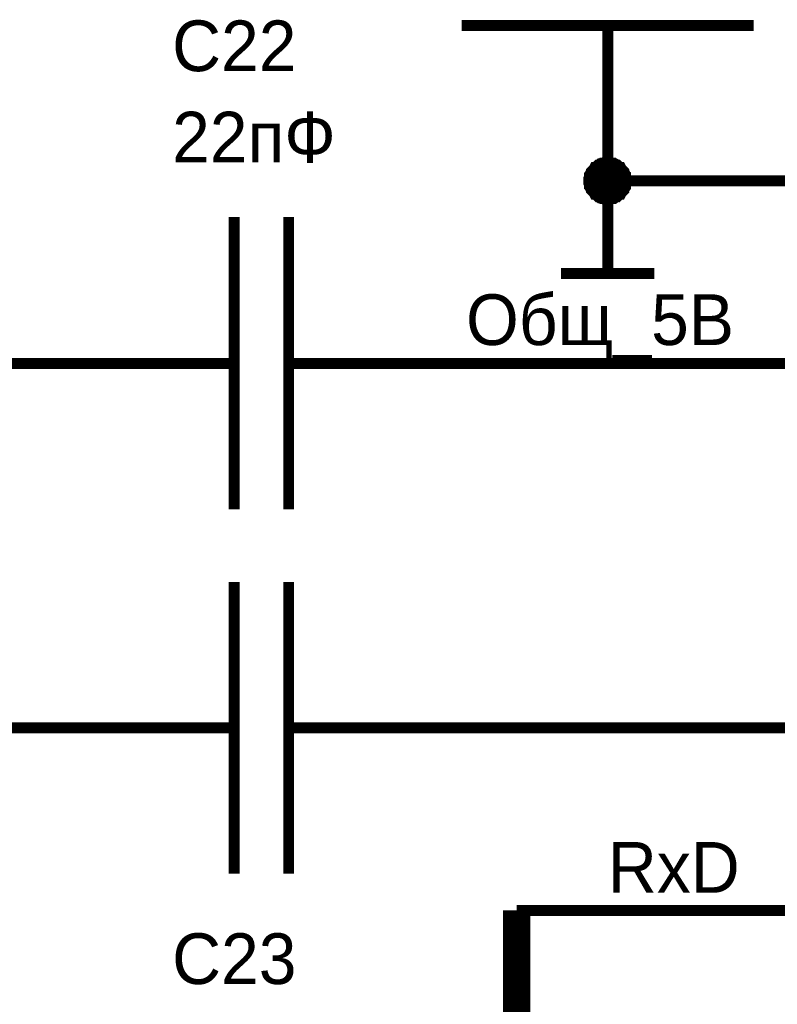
# Model space of a CAD drawing. Extents: x 0 to 594, y 0 to 420.
# Drawn here: x 221.42 to 242.19, y 299.92 to 326.9 of the extents above; entities that cross this region are included whole.
import ezdxf

# ---------------------------------------------------------------- set-up
doc = ezdxf.new("R2010")
doc.units = 0
doc.layers.add('SHEET', color=255, linetype='CONTINUOUS')

msp = doc.modelspace()

# ---------------------------------------------------------------- linework, layer by layer
at = {"layer": 'SHEET'}
for points, const_width in [([(233.533, 326.744), (241.538, 326.744)], 0.3), ([(237.544, 326.744), (237.544, 322.488)], 0.3), ([(237.024, 322.488), (237.024, 322.505), (237.024, 322.54), (237.024, 322.557), (237.041, 322.592), (237.041, 322.609), (237.041, 322.644), (237.058, 322.661), (237.058, 322.679), (237.076, 322.713), (237.093, 322.731), (237.093, 322.748), (237.11, 322.766), (237.128, 322.783), (237.145, 322.8), (237.162, 322.818), (237.18, 322.852), (237.197, 322.852), (237.215, 322.87), (237.232, 322.887), (237.249, 322.905), (237.267, 322.922), (237.301, 322.922), (237.319, 322.939), (237.336, 322.957), (237.371, 322.957), (237.388, 322.974), (237.406, 322.974), (237.44, 322.974), (237.458, 322.991), (237.492, 322.991), (237.51, 322.991), (237.544, 322.991)], 0.3), ([(237.024, 322.488), (237.024, 322.505), (237.024, 322.54), (237.024, 322.557), (237.041, 322.592), (237.041, 322.609), (237.041, 322.644), (237.058, 322.661), (237.058, 322.679), (237.076, 322.713), (237.093, 322.731), (237.093, 322.748), (237.11, 322.766), (237.128, 322.783), (237.145, 322.8), (237.162, 322.818), (237.18, 322.852), (237.197, 322.852), (237.215, 322.87), (237.232, 322.887), (237.249, 322.905), (237.267, 322.922), (237.301, 322.922), (237.319, 322.939), (237.336, 322.957), (237.371, 322.957), (237.388, 322.974), (237.406, 322.974), (237.44, 322.974), (237.458, 322.991), (237.492, 322.991), (237.51, 322.991), (237.544, 322.991)], 0.3), ([(237.024, 322.488), (237.024, 322.505), (237.024, 322.54), (237.024, 322.557), (237.041, 322.592), (237.041, 322.609), (237.041, 322.644), (237.058, 322.661), (237.058, 322.679), (237.076, 322.713), (237.093, 322.731), (237.093, 322.748), (237.11, 322.766), (237.128, 322.783), (237.145, 322.8), (237.162, 322.818), (237.18, 322.852), (237.197, 322.852), (237.215, 322.87), (237.232, 322.887), (237.249, 322.905), (237.267, 322.922), (237.301, 322.922), (237.319, 322.939), (237.336, 322.957), (237.371, 322.957), (237.388, 322.974), (237.406, 322.974), (237.44, 322.974), (237.458, 322.991), (237.492, 322.991), (237.51, 322.991), (237.544, 322.991)], 0.3), ([(237.024, 322.488), (237.024, 322.505), (237.024, 322.54), (237.024, 322.557), (237.041, 322.592), (237.041, 322.609), (237.041, 322.644), (237.058, 322.661), (237.058, 322.679), (237.076, 322.713), (237.093, 322.731), (237.093, 322.748), (237.11, 322.766), (237.128, 322.783), (237.145, 322.8), (237.162, 322.818), (237.18, 322.852), (237.197, 322.852), (237.215, 322.87), (237.232, 322.887), (237.249, 322.905), (237.267, 322.922), (237.301, 322.922), (237.319, 322.939), (237.336, 322.957), (237.371, 322.957), (237.388, 322.974), (237.406, 322.974), (237.44, 322.974), (237.458, 322.991), (237.492, 322.991), (237.51, 322.991), (237.544, 322.991)], 0.3), ([(237.024, 322.488), (237.024, 322.505), (237.024, 322.54), (237.024, 322.557), (237.041, 322.592), (237.041, 322.609), (237.041, 322.644), (237.058, 322.661), (237.058, 322.679), (237.076, 322.713), (237.093, 322.731), (237.093, 322.748), (237.11, 322.766), (237.128, 322.783), (237.145, 322.8), (237.162, 322.818), (237.18, 322.852), (237.197, 322.852), (237.215, 322.87), (237.232, 322.887), (237.249, 322.905), (237.267, 322.922), (237.301, 322.922), (237.319, 322.939), (237.336, 322.957), (237.371, 322.957), (237.388, 322.974), (237.406, 322.974), (237.44, 322.974), (237.458, 322.991), (237.492, 322.991), (237.51, 322.991), (237.544, 322.991)], 0.3), ([(237.024, 322.488), (237.024, 322.505), (237.024, 322.54), (237.024, 322.557), (237.041, 322.592), (237.041, 322.609), (237.041, 322.644), (237.058, 322.661), (237.058, 322.679), (237.076, 322.713), (237.093, 322.731), (237.093, 322.748), (237.11, 322.766), (237.128, 322.783), (237.145, 322.8), (237.162, 322.818), (237.18, 322.852), (237.197, 322.852), (237.215, 322.87), (237.232, 322.887), (237.249, 322.905), (237.267, 322.922), (237.301, 322.922), (237.319, 322.939), (237.336, 322.957), (237.371, 322.957), (237.388, 322.974), (237.406, 322.974), (237.44, 322.974), (237.458, 322.991), (237.492, 322.991), (237.51, 322.991), (237.544, 322.991)], 0.3), ([(237.024, 322.488), (237.024, 322.505), (237.024, 322.54), (237.024, 322.557), (237.041, 322.592), (237.041, 322.609), (237.041, 322.644), (237.058, 322.661), (237.058, 322.679), (237.076, 322.713), (237.093, 322.731), (237.093, 322.748), (237.11, 322.766), (237.128, 322.783), (237.145, 322.8), (237.162, 322.818), (237.18, 322.852), (237.197, 322.852), (237.215, 322.87), (237.232, 322.887), (237.249, 322.905), (237.267, 322.922), (237.301, 322.922), (237.319, 322.939), (237.336, 322.957), (237.371, 322.957), (237.388, 322.974), (237.406, 322.974), (237.44, 322.974), (237.458, 322.991), (237.492, 322.991), (237.51, 322.991), (237.544, 322.991)], 0.3), ([(237.024, 322.488), (237.024, 322.505), (237.024, 322.54), (237.024, 322.557), (237.041, 322.592), (237.041, 322.609), (237.041, 322.644), (237.058, 322.661), (237.058, 322.679), (237.076, 322.713), (237.093, 322.731), (237.093, 322.748), (237.11, 322.766), (237.128, 322.783), (237.145, 322.8), (237.162, 322.818), (237.18, 322.852), (237.197, 322.852), (237.215, 322.87), (237.232, 322.887), (237.249, 322.905), (237.267, 322.922), (237.301, 322.922), (237.319, 322.939), (237.336, 322.957), (237.371, 322.957), (237.388, 322.974), (237.406, 322.974), (237.44, 322.974), (237.458, 322.991), (237.492, 322.991), (237.51, 322.991), (237.544, 322.991)], 0.0991), ([(237.024, 322.488), (237.024, 322.505), (237.024, 322.54), (237.024, 322.557), (237.041, 322.592), (237.041, 322.609), (237.041, 322.644), (237.058, 322.661), (237.058, 322.679), (237.076, 322.713), (237.093, 322.731), (237.093, 322.748), (237.11, 322.766), (237.128, 322.783), (237.145, 322.8), (237.162, 322.818), (237.18, 322.852), (237.197, 322.852), (237.215, 322.87), (237.232, 322.887), (237.249, 322.905), (237.267, 322.922), (237.301, 322.922), (237.319, 322.939), (237.336, 322.957), (237.371, 322.957), (237.388, 322.974), (237.406, 322.974), (237.44, 322.974), (237.458, 322.991), (237.492, 322.991), (237.51, 322.991), (237.544, 322.991)], 0.0991), ([(237.024, 322.488), (237.024, 322.505), (237.024, 322.54), (237.024, 322.557), (237.041, 322.592), (237.041, 322.609), (237.041, 322.644), (237.058, 322.661), (237.058, 322.679), (237.076, 322.713), (237.093, 322.731), (237.093, 322.748), (237.11, 322.766), (237.128, 322.783), (237.145, 322.8), (237.162, 322.818), (237.18, 322.852), (237.197, 322.852), (237.215, 322.87), (237.232, 322.887), (237.249, 322.905), (237.267, 322.922), (237.301, 322.922), (237.319, 322.939), (237.336, 322.957), (237.371, 322.957), (237.388, 322.974), (237.406, 322.974), (237.44, 322.974), (237.458, 322.991), (237.492, 322.991), (237.51, 322.991), (237.544, 322.991)], 0.0991), ([(237.024, 322.488), (237.024, 322.505), (237.024, 322.54), (237.024, 322.557), (237.041, 322.592), (237.041, 322.609), (237.041, 322.644), (237.058, 322.661), (237.058, 322.679), (237.076, 322.713), (237.093, 322.731), (237.093, 322.748), (237.11, 322.766), (237.128, 322.783), (237.145, 322.8), (237.162, 322.818), (237.18, 322.852), (237.197, 322.852), (237.215, 322.87), (237.232, 322.887), (237.249, 322.905), (237.267, 322.922), (237.301, 322.922), (237.319, 322.939), (237.336, 322.957), (237.371, 322.957), (237.388, 322.974), (237.406, 322.974), (237.44, 322.974), (237.458, 322.991), (237.492, 322.991), (237.51, 322.991), (237.544, 322.991)], 0.0991), ([(237.024, 322.488), (237.024, 322.505), (237.024, 322.54), (237.024, 322.557), (237.041, 322.592), (237.041, 322.609), (237.041, 322.644), (237.058, 322.661), (237.058, 322.679), (237.076, 322.713), (237.093, 322.731), (237.093, 322.748), (237.11, 322.766), (237.128, 322.783), (237.145, 322.8), (237.162, 322.818), (237.18, 322.852), (237.197, 322.852), (237.215, 322.87), (237.232, 322.887), (237.249, 322.905), (237.267, 322.922), (237.301, 322.922), (237.319, 322.939), (237.336, 322.957), (237.371, 322.957), (237.388, 322.974), (237.406, 322.974), (237.44, 322.974), (237.458, 322.991), (237.492, 322.991), (237.51, 322.991), (237.544, 322.991)], 0.0991), ([(237.024, 322.488), (237.024, 322.505), (237.024, 322.54), (237.024, 322.557), (237.041, 322.592), (237.041, 322.609), (237.041, 322.644), (237.058, 322.661), (237.058, 322.679), (237.076, 322.713), (237.093, 322.731), (237.093, 322.748), (237.11, 322.766), (237.128, 322.783), (237.145, 322.8), (237.162, 322.818), (237.18, 322.852), (237.197, 322.852), (237.215, 322.87), (237.232, 322.887), (237.249, 322.905), (237.267, 322.922), (237.301, 322.922), (237.319, 322.939), (237.336, 322.957), (237.371, 322.957), (237.388, 322.974), (237.406, 322.974), (237.44, 322.974), (237.458, 322.991), (237.492, 322.991), (237.51, 322.991), (237.544, 322.991)], 0.0991), ([(237.024, 322.488), (237.024, 322.505), (237.024, 322.54), (237.024, 322.557), (237.041, 322.592), (237.041, 322.609), (237.041, 322.644), (237.058, 322.661), (237.058, 322.679), (237.076, 322.713), (237.093, 322.731), (237.093, 322.748), (237.11, 322.766), (237.128, 322.783), (237.145, 322.8), (237.162, 322.818), (237.18, 322.852), (237.197, 322.852), (237.215, 322.87), (237.232, 322.887), (237.249, 322.905), (237.267, 322.922), (237.301, 322.922), (237.319, 322.939), (237.336, 322.957), (237.371, 322.957), (237.388, 322.974), (237.406, 322.974), (237.44, 322.974), (237.458, 322.991), (237.492, 322.991), (237.51, 322.991), (237.544, 322.991)], 0.0991), ([(237.544, 322.991), (237.544, 322.991)], 0.3), ([(237.544, 322.991), (237.562, 322.991), (237.597, 322.991), (237.614, 322.991), (237.649, 322.974), (237.666, 322.974), (237.701, 322.974), (237.718, 322.957), (237.735, 322.957), (237.77, 322.939), (237.788, 322.922), (237.805, 322.922), (237.822, 322.905), (237.84, 322.887), (237.857, 322.87), (237.874, 322.852), (237.892, 322.852), (237.909, 322.818), (237.926, 322.8), (237.944, 322.783), (237.961, 322.766), (237.979, 322.748), (237.979, 322.731), (237.996, 322.713), (238.013, 322.679), (238.013, 322.661), (238.031, 322.644), (238.031, 322.609), (238.031, 322.592), (238.048, 322.557), (238.048, 322.54), (238.048, 322.505), (238.048, 322.488)], 0.3), ([(237.544, 322.991), (237.544, 322.991)], 0.3), ([(237.544, 322.991), (237.562, 322.991), (237.597, 322.991), (237.614, 322.991), (237.649, 322.974), (237.666, 322.974), (237.701, 322.974), (237.718, 322.957), (237.735, 322.957), (237.77, 322.939), (237.788, 322.922), (237.805, 322.922), (237.822, 322.905), (237.84, 322.887), (237.857, 322.87), (237.874, 322.852), (237.892, 322.852), (237.909, 322.818), (237.926, 322.8), (237.944, 322.783), (237.961, 322.766), (237.979, 322.748), (237.979, 322.731), (237.996, 322.713), (238.013, 322.679), (238.013, 322.661), (238.031, 322.644), (238.031, 322.609), (238.031, 322.592), (238.048, 322.557), (238.048, 322.54), (238.048, 322.505), (238.048, 322.488)], 0.3), ([(237.544, 322.991), (237.544, 322.991)], 0.3), ([(237.544, 322.991), (237.562, 322.991), (237.597, 322.991), (237.614, 322.991), (237.649, 322.974), (237.666, 322.974), (237.701, 322.974), (237.718, 322.957), (237.735, 322.957), (237.77, 322.939), (237.788, 322.922), (237.805, 322.922), (237.822, 322.905), (237.84, 322.887), (237.857, 322.87), (237.874, 322.852), (237.892, 322.852), (237.909, 322.818), (237.926, 322.8), (237.944, 322.783), (237.961, 322.766), (237.979, 322.748), (237.979, 322.731), (237.996, 322.713), (238.013, 322.679), (238.013, 322.661), (238.031, 322.644), (238.031, 322.609), (238.031, 322.592), (238.048, 322.557), (238.048, 322.54), (238.048, 322.505), (238.048, 322.488)], 0.3), ([(237.544, 322.991), (237.544, 322.991)], 0.3), ([(237.544, 322.991), (237.562, 322.991), (237.597, 322.991), (237.614, 322.991), (237.649, 322.974), (237.666, 322.974), (237.701, 322.974), (237.718, 322.957), (237.735, 322.957), (237.77, 322.939), (237.788, 322.922), (237.805, 322.922), (237.822, 322.905), (237.84, 322.887), (237.857, 322.87), (237.874, 322.852), (237.892, 322.852), (237.909, 322.818), (237.926, 322.8), (237.944, 322.783), (237.961, 322.766), (237.979, 322.748), (237.979, 322.731), (237.996, 322.713), (238.013, 322.679), (238.013, 322.661), (238.031, 322.644), (238.031, 322.609), (238.031, 322.592), (238.048, 322.557), (238.048, 322.54), (238.048, 322.505), (238.048, 322.488)], 0.3), ([(237.544, 322.991), (237.544, 322.991)], 0.3), ([(237.544, 322.991), (237.562, 322.991), (237.597, 322.991), (237.614, 322.991), (237.649, 322.974), (237.666, 322.974), (237.701, 322.974), (237.718, 322.957), (237.735, 322.957), (237.77, 322.939), (237.788, 322.922), (237.805, 322.922), (237.822, 322.905), (237.84, 322.887), (237.857, 322.87), (237.874, 322.852), (237.892, 322.852), (237.909, 322.818), (237.926, 322.8), (237.944, 322.783), (237.961, 322.766), (237.979, 322.748), (237.979, 322.731), (237.996, 322.713), (238.013, 322.679), (238.013, 322.661), (238.031, 322.644), (238.031, 322.609), (238.031, 322.592), (238.048, 322.557), (238.048, 322.54), (238.048, 322.505), (238.048, 322.488)], 0.3), ([(237.544, 322.991), (237.544, 322.991)], 0.3), ([(237.544, 322.991), (237.562, 322.991), (237.597, 322.991), (237.614, 322.991), (237.649, 322.974), (237.666, 322.974), (237.701, 322.974), (237.718, 322.957), (237.735, 322.957), (237.77, 322.939), (237.788, 322.922), (237.805, 322.922), (237.822, 322.905), (237.84, 322.887), (237.857, 322.87), (237.874, 322.852), (237.892, 322.852), (237.909, 322.818), (237.926, 322.8), (237.944, 322.783), (237.961, 322.766), (237.979, 322.748), (237.979, 322.731), (237.996, 322.713), (238.013, 322.679), (238.013, 322.661), (238.031, 322.644), (238.031, 322.609), (238.031, 322.592), (238.048, 322.557), (238.048, 322.54), (238.048, 322.505), (238.048, 322.488)], 0.3), ([(237.544, 322.991), (237.544, 322.991)], 0.3), ([(237.544, 322.991), (237.562, 322.991), (237.597, 322.991), (237.614, 322.991), (237.649, 322.974), (237.666, 322.974), (237.701, 322.974), (237.718, 322.957), (237.735, 322.957), (237.77, 322.939), (237.788, 322.922), (237.805, 322.922), (237.822, 322.905), (237.84, 322.887), (237.857, 322.87), (237.874, 322.852), (237.892, 322.852), (237.909, 322.818), (237.926, 322.8), (237.944, 322.783), (237.961, 322.766), (237.979, 322.748), (237.979, 322.731), (237.996, 322.713), (238.013, 322.679), (238.013, 322.661), (238.031, 322.644), (238.031, 322.609), (238.031, 322.592), (238.048, 322.557), (238.048, 322.54), (238.048, 322.505), (238.048, 322.488)], 0.3), ([(237.544, 322.991), (237.544, 322.991)], 0.0991), ([(237.544, 322.991), (237.562, 322.991), (237.597, 322.991), (237.614, 322.991), (237.649, 322.974), (237.666, 322.974), (237.701, 322.974), (237.718, 322.957), (237.735, 322.957), (237.77, 322.939), (237.788, 322.922), (237.805, 322.922), (237.822, 322.905), (237.84, 322.887), (237.857, 322.87), (237.874, 322.852), (237.892, 322.852), (237.909, 322.818), (237.926, 322.8), (237.944, 322.783), (237.961, 322.766), (237.979, 322.748), (237.979, 322.731), (237.996, 322.713), (238.013, 322.679), (238.013, 322.661), (238.031, 322.644), (238.031, 322.609), (238.031, 322.592), (238.048, 322.557), (238.048, 322.54), (238.048, 322.505), (238.048, 322.488)], 0.0991), ([(237.544, 322.991), (237.544, 322.991)], 0.0991), ([(237.544, 322.991), (237.562, 322.991), (237.597, 322.991), (237.614, 322.991), (237.649, 322.974), (237.666, 322.974), (237.701, 322.974), (237.718, 322.957), (237.735, 322.957), (237.77, 322.939), (237.788, 322.922), (237.805, 322.922), (237.822, 322.905), (237.84, 322.887), (237.857, 322.87), (237.874, 322.852), (237.892, 322.852), (237.909, 322.818), (237.926, 322.8), (237.944, 322.783), (237.961, 322.766), (237.979, 322.748), (237.979, 322.731), (237.996, 322.713), (238.013, 322.679), (238.013, 322.661), (238.031, 322.644), (238.031, 322.609), (238.031, 322.592), (238.048, 322.557), (238.048, 322.54), (238.048, 322.505), (238.048, 322.488)], 0.0991), ([(237.544, 322.991), (237.544, 322.991)], 0.0991), ([(237.544, 322.991), (237.562, 322.991), (237.597, 322.991), (237.614, 322.991), (237.649, 322.974), (237.666, 322.974), (237.701, 322.974), (237.718, 322.957), (237.735, 322.957), (237.77, 322.939), (237.788, 322.922), (237.805, 322.922), (237.822, 322.905), (237.84, 322.887), (237.857, 322.87), (237.874, 322.852), (237.892, 322.852), (237.909, 322.818), (237.926, 322.8), (237.944, 322.783), (237.961, 322.766), (237.979, 322.748), (237.979, 322.731), (237.996, 322.713), (238.013, 322.679), (238.013, 322.661), (238.031, 322.644), (238.031, 322.609), (238.031, 322.592), (238.048, 322.557), (238.048, 322.54), (238.048, 322.505), (238.048, 322.488)], 0.0991), ([(237.544, 322.991), (237.544, 322.991)], 0.0991), ([(237.544, 322.991), (237.562, 322.991), (237.597, 322.991), (237.614, 322.991), (237.649, 322.974), (237.666, 322.974), (237.701, 322.974), (237.718, 322.957), (237.735, 322.957), (237.77, 322.939), (237.788, 322.922), (237.805, 322.922), (237.822, 322.905), (237.84, 322.887), (237.857, 322.87), (237.874, 322.852), (237.892, 322.852), (237.909, 322.818), (237.926, 322.8), (237.944, 322.783), (237.961, 322.766), (237.979, 322.748), (237.979, 322.731), (237.996, 322.713), (238.013, 322.679), (238.013, 322.661), (238.031, 322.644), (238.031, 322.609), (238.031, 322.592), (238.048, 322.557), (238.048, 322.54), (238.048, 322.505), (238.048, 322.488)], 0.0991), ([(237.544, 322.991), (237.544, 322.991)], 0.0991), ([(237.544, 322.991), (237.562, 322.991), (237.597, 322.991), (237.614, 322.991), (237.649, 322.974), (237.666, 322.974), (237.701, 322.974), (237.718, 322.957), (237.735, 322.957), (237.77, 322.939), (237.788, 322.922), (237.805, 322.922), (237.822, 322.905), (237.84, 322.887), (237.857, 322.87), (237.874, 322.852), (237.892, 322.852), (237.909, 322.818), (237.926, 322.8), (237.944, 322.783), (237.961, 322.766), (237.979, 322.748), (237.979, 322.731), (237.996, 322.713), (238.013, 322.679), (238.013, 322.661), (238.031, 322.644), (238.031, 322.609), (238.031, 322.592), (238.048, 322.557), (238.048, 322.54), (238.048, 322.505), (238.048, 322.488)], 0.0991), ([(237.544, 322.991), (237.544, 322.991)], 0.0991), ([(237.544, 322.991), (237.562, 322.991), (237.597, 322.991), (237.614, 322.991), (237.649, 322.974), (237.666, 322.974), (237.701, 322.974), (237.718, 322.957), (237.735, 322.957), (237.77, 322.939), (237.788, 322.922), (237.805, 322.922), (237.822, 322.905), (237.84, 322.887), (237.857, 322.87), (237.874, 322.852), (237.892, 322.852), (237.909, 322.818), (237.926, 322.8), (237.944, 322.783), (237.961, 322.766), (237.979, 322.748), (237.979, 322.731), (237.996, 322.713), (238.013, 322.679), (238.013, 322.661), (238.031, 322.644), (238.031, 322.609), (238.031, 322.592), (238.048, 322.557), (238.048, 322.54), (238.048, 322.505), (238.048, 322.488)], 0.0991), ([(237.544, 322.991), (237.544, 322.991)], 0.0991), ([(237.544, 322.991), (237.562, 322.991), (237.597, 322.991), (237.614, 322.991), (237.649, 322.974), (237.666, 322.974), (237.701, 322.974), (237.718, 322.957), (237.735, 322.957), (237.77, 322.939), (237.788, 322.922), (237.805, 322.922), (237.822, 322.905), (237.84, 322.887), (237.857, 322.87), (237.874, 322.852), (237.892, 322.852), (237.909, 322.818), (237.926, 322.8), (237.944, 322.783), (237.961, 322.766), (237.979, 322.748), (237.979, 322.731), (237.996, 322.713), (238.013, 322.679), (238.013, 322.661), (238.031, 322.644), (238.031, 322.609), (238.031, 322.592), (238.048, 322.557), (238.048, 322.54), (238.048, 322.505), (238.048, 322.488)], 0.0991), ([(237.544, 321.984), (237.51, 321.984), (237.492, 321.984), (237.458, 321.984), (237.44, 322.001), (237.406, 322.001), (237.388, 322.001), (237.371, 322.019), (237.336, 322.019), (237.319, 322.036), (237.301, 322.053), (237.267, 322.053), (237.249, 322.071), (237.232, 322.088), (237.215, 322.105), (237.197, 322.123), (237.18, 322.123), (237.162, 322.158), (237.145, 322.175), (237.128, 322.192), (237.11, 322.21), (237.093, 322.227), (237.093, 322.244), (237.076, 322.262), (237.058, 322.296), (237.058, 322.314), (237.041, 322.331), (237.041, 322.366), (237.041, 322.383), (237.024, 322.418), (237.024, 322.435), (237.024, 322.47), (237.024, 322.488)], 0.3), ([(237.024, 322.488), (237.024, 322.488)], 0.3), ([(237.544, 321.984), (237.51, 321.984), (237.492, 321.984), (237.458, 321.984), (237.44, 322.001), (237.406, 322.001), (237.388, 322.001), (237.371, 322.019), (237.336, 322.019), (237.319, 322.036), (237.301, 322.053), (237.267, 322.053), (237.249, 322.071), (237.232, 322.088), (237.215, 322.105), (237.197, 322.123), (237.18, 322.123), (237.162, 322.158), (237.145, 322.175), (237.128, 322.192), (237.11, 322.21), (237.093, 322.227), (237.093, 322.244), (237.076, 322.262), (237.058, 322.296), (237.058, 322.314), (237.041, 322.331), (237.041, 322.366), (237.041, 322.383), (237.024, 322.418), (237.024, 322.435), (237.024, 322.47), (237.024, 322.488)], 0.3), ([(237.024, 322.488), (237.024, 322.488)], 0.3), ([(237.544, 321.984), (237.51, 321.984), (237.492, 321.984), (237.458, 321.984), (237.44, 322.001), (237.406, 322.001), (237.388, 322.001), (237.371, 322.019), (237.336, 322.019), (237.319, 322.036), (237.301, 322.053), (237.267, 322.053), (237.249, 322.071), (237.232, 322.088), (237.215, 322.105), (237.197, 322.123), (237.18, 322.123), (237.162, 322.158), (237.145, 322.175), (237.128, 322.192), (237.11, 322.21), (237.093, 322.227), (237.093, 322.244), (237.076, 322.262), (237.058, 322.296), (237.058, 322.314), (237.041, 322.331), (237.041, 322.366), (237.041, 322.383), (237.024, 322.418), (237.024, 322.435), (237.024, 322.47), (237.024, 322.488)], 0.3), ([(237.024, 322.488), (237.024, 322.488)], 0.3), ([(237.544, 321.984), (237.51, 321.984), (237.492, 321.984), (237.458, 321.984), (237.44, 322.001), (237.406, 322.001), (237.388, 322.001), (237.371, 322.019), (237.336, 322.019), (237.319, 322.036), (237.301, 322.053), (237.267, 322.053), (237.249, 322.071), (237.232, 322.088), (237.215, 322.105), (237.197, 322.123), (237.18, 322.123), (237.162, 322.158), (237.145, 322.175), (237.128, 322.192), (237.11, 322.21), (237.093, 322.227), (237.093, 322.244), (237.076, 322.262), (237.058, 322.296), (237.058, 322.314), (237.041, 322.331), (237.041, 322.366), (237.041, 322.383), (237.024, 322.418), (237.024, 322.435), (237.024, 322.47), (237.024, 322.488)], 0.3), ([(237.024, 322.488), (237.024, 322.488)], 0.3), ([(237.544, 321.984), (237.51, 321.984), (237.492, 321.984), (237.458, 321.984), (237.44, 322.001), (237.406, 322.001), (237.388, 322.001), (237.371, 322.019), (237.336, 322.019), (237.319, 322.036), (237.301, 322.053), (237.267, 322.053), (237.249, 322.071), (237.232, 322.088), (237.215, 322.105), (237.197, 322.123), (237.18, 322.123), (237.162, 322.158), (237.145, 322.175), (237.128, 322.192), (237.11, 322.21), (237.093, 322.227), (237.093, 322.244), (237.076, 322.262), (237.058, 322.296), (237.058, 322.314), (237.041, 322.331), (237.041, 322.366), (237.041, 322.383), (237.024, 322.418), (237.024, 322.435), (237.024, 322.47), (237.024, 322.488)], 0.3), ([(237.024, 322.488), (237.024, 322.488)], 0.3), ([(237.544, 321.984), (237.51, 321.984), (237.492, 321.984), (237.458, 321.984), (237.44, 322.001), (237.406, 322.001), (237.388, 322.001), (237.371, 322.019), (237.336, 322.019), (237.319, 322.036), (237.301, 322.053), (237.267, 322.053), (237.249, 322.071), (237.232, 322.088), (237.215, 322.105), (237.197, 322.123), (237.18, 322.123), (237.162, 322.158), (237.145, 322.175), (237.128, 322.192), (237.11, 322.21), (237.093, 322.227), (237.093, 322.244), (237.076, 322.262), (237.058, 322.296), (237.058, 322.314), (237.041, 322.331), (237.041, 322.366), (237.041, 322.383), (237.024, 322.418), (237.024, 322.435), (237.024, 322.47), (237.024, 322.488)], 0.3), ([(237.024, 322.488), (237.024, 322.488)], 0.3), ([(237.544, 321.984), (237.51, 321.984), (237.492, 321.984), (237.458, 321.984), (237.44, 322.001), (237.406, 322.001), (237.388, 322.001), (237.371, 322.019), (237.336, 322.019), (237.319, 322.036), (237.301, 322.053), (237.267, 322.053), (237.249, 322.071), (237.232, 322.088), (237.215, 322.105), (237.197, 322.123), (237.18, 322.123), (237.162, 322.158), (237.145, 322.175), (237.128, 322.192), (237.11, 322.21), (237.093, 322.227), (237.093, 322.244), (237.076, 322.262), (237.058, 322.296), (237.058, 322.314), (237.041, 322.331), (237.041, 322.366), (237.041, 322.383), (237.024, 322.418), (237.024, 322.435), (237.024, 322.47), (237.024, 322.488)], 0.3), ([(237.024, 322.488), (237.024, 322.488)], 0.3), ([(237.544, 321.984), (237.51, 321.984), (237.492, 321.984), (237.458, 321.984), (237.44, 322.001), (237.406, 322.001), (237.388, 322.001), (237.371, 322.019), (237.336, 322.019), (237.319, 322.036), (237.301, 322.053), (237.267, 322.053), (237.249, 322.071), (237.232, 322.088), (237.215, 322.105), (237.197, 322.123), (237.18, 322.123), (237.162, 322.158), (237.145, 322.175), (237.128, 322.192), (237.11, 322.21), (237.093, 322.227), (237.093, 322.244), (237.076, 322.262), (237.058, 322.296), (237.058, 322.314), (237.041, 322.331), (237.041, 322.366), (237.041, 322.383), (237.024, 322.418), (237.024, 322.435), (237.024, 322.47), (237.024, 322.488)], 0.0991), ([(237.024, 322.488), (237.024, 322.488)], 0.0991), ([(237.544, 321.984), (237.51, 321.984), (237.492, 321.984), (237.458, 321.984), (237.44, 322.001), (237.406, 322.001), (237.388, 322.001), (237.371, 322.019), (237.336, 322.019), (237.319, 322.036), (237.301, 322.053), (237.267, 322.053), (237.249, 322.071), (237.232, 322.088), (237.215, 322.105), (237.197, 322.123), (237.18, 322.123), (237.162, 322.158), (237.145, 322.175), (237.128, 322.192), (237.11, 322.21), (237.093, 322.227), (237.093, 322.244), (237.076, 322.262), (237.058, 322.296), (237.058, 322.314), (237.041, 322.331), (237.041, 322.366), (237.041, 322.383), (237.024, 322.418), (237.024, 322.435), (237.024, 322.47), (237.024, 322.488)], 0.0991), ([(237.024, 322.488), (237.024, 322.488)], 0.0991), ([(237.544, 321.984), (237.51, 321.984), (237.492, 321.984), (237.458, 321.984), (237.44, 322.001), (237.406, 322.001), (237.388, 322.001), (237.371, 322.019), (237.336, 322.019), (237.319, 322.036), (237.301, 322.053), (237.267, 322.053), (237.249, 322.071), (237.232, 322.088), (237.215, 322.105), (237.197, 322.123), (237.18, 322.123), (237.162, 322.158), (237.145, 322.175), (237.128, 322.192), (237.11, 322.21), (237.093, 322.227), (237.093, 322.244), (237.076, 322.262), (237.058, 322.296), (237.058, 322.314), (237.041, 322.331), (237.041, 322.366), (237.041, 322.383), (237.024, 322.418), (237.024, 322.435), (237.024, 322.47), (237.024, 322.488)], 0.0991), ([(237.024, 322.488), (237.024, 322.488)], 0.0991), ([(237.544, 321.984), (237.51, 321.984), (237.492, 321.984), (237.458, 321.984), (237.44, 322.001), (237.406, 322.001), (237.388, 322.001), (237.371, 322.019), (237.336, 322.019), (237.319, 322.036), (237.301, 322.053), (237.267, 322.053), (237.249, 322.071), (237.232, 322.088), (237.215, 322.105), (237.197, 322.123), (237.18, 322.123), (237.162, 322.158), (237.145, 322.175), (237.128, 322.192), (237.11, 322.21), (237.093, 322.227), (237.093, 322.244), (237.076, 322.262), (237.058, 322.296), (237.058, 322.314), (237.041, 322.331), (237.041, 322.366), (237.041, 322.383), (237.024, 322.418), (237.024, 322.435), (237.024, 322.47), (237.024, 322.488)], 0.0991), ([(237.024, 322.488), (237.024, 322.488)], 0.0991), ([(237.544, 321.984), (237.51, 321.984), (237.492, 321.984), (237.458, 321.984), (237.44, 322.001), (237.406, 322.001), (237.388, 322.001), (237.371, 322.019), (237.336, 322.019), (237.319, 322.036), (237.301, 322.053), (237.267, 322.053), (237.249, 322.071), (237.232, 322.088), (237.215, 322.105), (237.197, 322.123), (237.18, 322.123), (237.162, 322.158), (237.145, 322.175), (237.128, 322.192), (237.11, 322.21), (237.093, 322.227), (237.093, 322.244), (237.076, 322.262), (237.058, 322.296), (237.058, 322.314), (237.041, 322.331), (237.041, 322.366), (237.041, 322.383), (237.024, 322.418), (237.024, 322.435), (237.024, 322.47), (237.024, 322.488)], 0.0991), ([(237.024, 322.488), (237.024, 322.488)], 0.0991), ([(237.544, 321.984), (237.51, 321.984), (237.492, 321.984), (237.458, 321.984), (237.44, 322.001), (237.406, 322.001), (237.388, 322.001), (237.371, 322.019), (237.336, 322.019), (237.319, 322.036), (237.301, 322.053), (237.267, 322.053), (237.249, 322.071), (237.232, 322.088), (237.215, 322.105), (237.197, 322.123), (237.18, 322.123), (237.162, 322.158), (237.145, 322.175), (237.128, 322.192), (237.11, 322.21), (237.093, 322.227), (237.093, 322.244), (237.076, 322.262), (237.058, 322.296), (237.058, 322.314), (237.041, 322.331), (237.041, 322.366), (237.041, 322.383), (237.024, 322.418), (237.024, 322.435), (237.024, 322.47), (237.024, 322.488)], 0.0991), ([(237.024, 322.488), (237.024, 322.488)], 0.0991), ([(237.544, 321.984), (237.51, 321.984), (237.492, 321.984), (237.458, 321.984), (237.44, 322.001), (237.406, 322.001), (237.388, 322.001), (237.371, 322.019), (237.336, 322.019), (237.319, 322.036), (237.301, 322.053), (237.267, 322.053), (237.249, 322.071), (237.232, 322.088), (237.215, 322.105), (237.197, 322.123), (237.18, 322.123), (237.162, 322.158), (237.145, 322.175), (237.128, 322.192), (237.11, 322.21), (237.093, 322.227), (237.093, 322.244), (237.076, 322.262), (237.058, 322.296), (237.058, 322.314), (237.041, 322.331), (237.041, 322.366), (237.041, 322.383), (237.024, 322.418), (237.024, 322.435), (237.024, 322.47), (237.024, 322.488)], 0.0991), ([(237.024, 322.488), (237.024, 322.488)], 0.0991), ([(237.544, 322.488), (237.544, 319.951)], 0.3), ([(238.048, 322.488), (238.048, 322.47), (238.048, 322.435), (238.048, 322.418), (238.031, 322.383), (238.031, 322.366), (238.031, 322.331), (238.013, 322.314), (238.013, 322.296), (237.996, 322.262), (237.979, 322.244), (237.979, 322.227), (237.961, 322.21), (237.944, 322.192), (237.926, 322.175), (237.909, 322.158), (237.892, 322.123), (237.874, 322.123), (237.857, 322.105), (237.84, 322.088), (237.822, 322.071), (237.805, 322.053), (237.788, 322.053), (237.77, 322.036), (237.735, 322.019), (237.718, 322.019), (237.701, 322.001), (237.666, 322.001), (237.649, 322.001), (237.614, 321.984), (237.597, 321.984), (237.562, 321.984), (237.544, 321.984)], 0.3), ([(238.048, 322.488), (238.048, 322.47), (238.048, 322.435), (238.048, 322.418), (238.031, 322.383), (238.031, 322.366), (238.031, 322.331), (238.013, 322.314), (238.013, 322.296), (237.996, 322.262), (237.979, 322.244), (237.979, 322.227), (237.961, 322.21), (237.944, 322.192), (237.926, 322.175), (237.909, 322.158), (237.892, 322.123), (237.874, 322.123), (237.857, 322.105), (237.84, 322.088), (237.822, 322.071), (237.805, 322.053), (237.788, 322.053), (237.77, 322.036), (237.735, 322.019), (237.718, 322.019), (237.701, 322.001), (237.666, 322.001), (237.649, 322.001), (237.614, 321.984), (237.597, 321.984), (237.562, 321.984), (237.544, 321.984)], 0.3), ([(238.048, 322.488), (238.048, 322.47), (238.048, 322.435), (238.048, 322.418), (238.031, 322.383), (238.031, 322.366), (238.031, 322.331), (238.013, 322.314), (238.013, 322.296), (237.996, 322.262), (237.979, 322.244), (237.979, 322.227), (237.961, 322.21), (237.944, 322.192), (237.926, 322.175), (237.909, 322.158), (237.892, 322.123), (237.874, 322.123), (237.857, 322.105), (237.84, 322.088), (237.822, 322.071), (237.805, 322.053), (237.788, 322.053), (237.77, 322.036), (237.735, 322.019), (237.718, 322.019), (237.701, 322.001), (237.666, 322.001), (237.649, 322.001), (237.614, 321.984), (237.597, 321.984), (237.562, 321.984), (237.544, 321.984)], 0.3), ([(267.515, 322.488), (237.544, 322.488), (237.544, 322.488)], 0.3), ([(238.048, 322.488), (238.048, 322.47), (238.048, 322.435), (238.048, 322.418), (238.031, 322.383), (238.031, 322.366), (238.031, 322.331), (238.013, 322.314), (238.013, 322.296), (237.996, 322.262), (237.979, 322.244), (237.979, 322.227), (237.961, 322.21), (237.944, 322.192), (237.926, 322.175), (237.909, 322.158), (237.892, 322.123), (237.874, 322.123), (237.857, 322.105), (237.84, 322.088), (237.822, 322.071), (237.805, 322.053), (237.788, 322.053), (237.77, 322.036), (237.735, 322.019), (237.718, 322.019), (237.701, 322.001), (237.666, 322.001), (237.649, 322.001), (237.614, 321.984), (237.597, 321.984), (237.562, 321.984), (237.544, 321.984)], 0.3), ([(238.048, 322.488), (238.048, 322.47), (238.048, 322.435), (238.048, 322.418), (238.031, 322.383), (238.031, 322.366), (238.031, 322.331), (238.013, 322.314), (238.013, 322.296), (237.996, 322.262), (237.979, 322.244), (237.979, 322.227), (237.961, 322.21), (237.944, 322.192), (237.926, 322.175), (237.909, 322.158), (237.892, 322.123), (237.874, 322.123), (237.857, 322.105), (237.84, 322.088), (237.822, 322.071), (237.805, 322.053), (237.788, 322.053), (237.77, 322.036), (237.735, 322.019), (237.718, 322.019), (237.701, 322.001), (237.666, 322.001), (237.649, 322.001), (237.614, 321.984), (237.597, 321.984), (237.562, 321.984), (237.544, 321.984)], 0.3), ([(238.048, 322.488), (238.048, 322.47), (238.048, 322.435), (238.048, 322.418), (238.031, 322.383), (238.031, 322.366), (238.031, 322.331), (238.013, 322.314), (238.013, 322.296), (237.996, 322.262), (237.979, 322.244), (237.979, 322.227), (237.961, 322.21), (237.944, 322.192), (237.926, 322.175), (237.909, 322.158), (237.892, 322.123), (237.874, 322.123), (237.857, 322.105), (237.84, 322.088), (237.822, 322.071), (237.805, 322.053), (237.788, 322.053), (237.77, 322.036), (237.735, 322.019), (237.718, 322.019), (237.701, 322.001), (237.666, 322.001), (237.649, 322.001), (237.614, 321.984), (237.597, 321.984), (237.562, 321.984), (237.544, 321.984)], 0.3), ([(238.048, 322.488), (238.048, 322.47), (238.048, 322.435), (238.048, 322.418), (238.031, 322.383), (238.031, 322.366), (238.031, 322.331), (238.013, 322.314), (238.013, 322.296), (237.996, 322.262), (237.979, 322.244), (237.979, 322.227), (237.961, 322.21), (237.944, 322.192), (237.926, 322.175), (237.909, 322.158), (237.892, 322.123), (237.874, 322.123), (237.857, 322.105), (237.84, 322.088), (237.822, 322.071), (237.805, 322.053), (237.788, 322.053), (237.77, 322.036), (237.735, 322.019), (237.718, 322.019), (237.701, 322.001), (237.666, 322.001), (237.649, 322.001), (237.614, 321.984), (237.597, 321.984), (237.562, 321.984), (237.544, 321.984)], 0.3), ([(238.048, 322.488), (238.048, 322.47), (238.048, 322.435), (238.048, 322.418), (238.031, 322.383), (238.031, 322.366), (238.031, 322.331), (238.013, 322.314), (238.013, 322.296), (237.996, 322.262), (237.979, 322.244), (237.979, 322.227), (237.961, 322.21), (237.944, 322.192), (237.926, 322.175), (237.909, 322.158), (237.892, 322.123), (237.874, 322.123), (237.857, 322.105), (237.84, 322.088), (237.822, 322.071), (237.805, 322.053), (237.788, 322.053), (237.77, 322.036), (237.735, 322.019), (237.718, 322.019), (237.701, 322.001), (237.666, 322.001), (237.649, 322.001), (237.614, 321.984), (237.597, 321.984), (237.562, 321.984), (237.544, 321.984)], 0.0991), ([(238.048, 322.488), (238.048, 322.47), (238.048, 322.435), (238.048, 322.418), (238.031, 322.383), (238.031, 322.366), (238.031, 322.331), (238.013, 322.314), (238.013, 322.296), (237.996, 322.262), (237.979, 322.244), (237.979, 322.227), (237.961, 322.21), (237.944, 322.192), (237.926, 322.175), (237.909, 322.158), (237.892, 322.123), (237.874, 322.123), (237.857, 322.105), (237.84, 322.088), (237.822, 322.071), (237.805, 322.053), (237.788, 322.053), (237.77, 322.036), (237.735, 322.019), (237.718, 322.019), (237.701, 322.001), (237.666, 322.001), (237.649, 322.001), (237.614, 321.984), (237.597, 321.984), (237.562, 321.984), (237.544, 321.984)], 0.0991), ([(238.048, 322.488), (238.048, 322.47), (238.048, 322.435), (238.048, 322.418), (238.031, 322.383), (238.031, 322.366), (238.031, 322.331), (238.013, 322.314), (238.013, 322.296), (237.996, 322.262), (237.979, 322.244), (237.979, 322.227), (237.961, 322.21), (237.944, 322.192), (237.926, 322.175), (237.909, 322.158), (237.892, 322.123), (237.874, 322.123), (237.857, 322.105), (237.84, 322.088), (237.822, 322.071), (237.805, 322.053), (237.788, 322.053), (237.77, 322.036), (237.735, 322.019), (237.718, 322.019), (237.701, 322.001), (237.666, 322.001), (237.649, 322.001), (237.614, 321.984), (237.597, 321.984), (237.562, 321.984), (237.544, 321.984)], 0.0991), ([(238.048, 322.488), (238.048, 322.47), (238.048, 322.435), (238.048, 322.418), (238.031, 322.383), (238.031, 322.366), (238.031, 322.331), (238.013, 322.314), (238.013, 322.296), (237.996, 322.262), (237.979, 322.244), (237.979, 322.227), (237.961, 322.21), (237.944, 322.192), (237.926, 322.175), (237.909, 322.158), (237.892, 322.123), (237.874, 322.123), (237.857, 322.105), (237.84, 322.088), (237.822, 322.071), (237.805, 322.053), (237.788, 322.053), (237.77, 322.036), (237.735, 322.019), (237.718, 322.019), (237.701, 322.001), (237.666, 322.001), (237.649, 322.001), (237.614, 321.984), (237.597, 321.984), (237.562, 321.984), (237.544, 321.984)], 0.0991), ([(238.048, 322.488), (238.048, 322.47), (238.048, 322.435), (238.048, 322.418), (238.031, 322.383), (238.031, 322.366), (238.031, 322.331), (238.013, 322.314), (238.013, 322.296), (237.996, 322.262), (237.979, 322.244), (237.979, 322.227), (237.961, 322.21), (237.944, 322.192), (237.926, 322.175), (237.909, 322.158), (237.892, 322.123), (237.874, 322.123), (237.857, 322.105), (237.84, 322.088), (237.822, 322.071), (237.805, 322.053), (237.788, 322.053), (237.77, 322.036), (237.735, 322.019), (237.718, 322.019), (237.701, 322.001), (237.666, 322.001), (237.649, 322.001), (237.614, 321.984), (237.597, 321.984), (237.562, 321.984), (237.544, 321.984)], 0.0991), ([(238.048, 322.488), (238.048, 322.47), (238.048, 322.435), (238.048, 322.418), (238.031, 322.383), (238.031, 322.366), (238.031, 322.331), (238.013, 322.314), (238.013, 322.296), (237.996, 322.262), (237.979, 322.244), (237.979, 322.227), (237.961, 322.21), (237.944, 322.192), (237.926, 322.175), (237.909, 322.158), (237.892, 322.123), (237.874, 322.123), (237.857, 322.105), (237.84, 322.088), (237.822, 322.071), (237.805, 322.053), (237.788, 322.053), (237.77, 322.036), (237.735, 322.019), (237.718, 322.019), (237.701, 322.001), (237.666, 322.001), (237.649, 322.001), (237.614, 321.984), (237.597, 321.984), (237.562, 321.984), (237.544, 321.984)], 0.0991), ([(238.048, 322.488), (238.048, 322.47), (238.048, 322.435), (238.048, 322.418), (238.031, 322.383), (238.031, 322.366), (238.031, 322.331), (238.013, 322.314), (238.013, 322.296), (237.996, 322.262), (237.979, 322.244), (237.979, 322.227), (237.961, 322.21), (237.944, 322.192), (237.926, 322.175), (237.909, 322.158), (237.892, 322.123), (237.874, 322.123), (237.857, 322.105), (237.84, 322.088), (237.822, 322.071), (237.805, 322.053), (237.788, 322.053), (237.77, 322.036), (237.735, 322.019), (237.718, 322.019), (237.701, 322.001), (237.666, 322.001), (237.649, 322.001), (237.614, 321.984), (237.597, 321.984), (237.562, 321.984), (237.544, 321.984)], 0.0991), ([(238.048, 322.488), (238.048, 322.488), (238.048, 322.488), (238.048, 322.488), (238.048, 322.488), (238.048, 322.488), (238.048, 322.488), (238.048, 322.488), (238.048, 322.488), (238.048, 322.488), (238.048, 322.488), (238.048, 322.488), (238.048, 322.488), (238.048, 322.488), (238.048, 322.488), (238.048, 322.488), (238.048, 322.488), (238.048, 322.488), (238.048, 322.488), (238.048, 322.488), (238.048, 322.488), (238.048, 322.488), (238.048, 322.488), (238.048, 322.488), (238.048, 322.488), (238.048, 322.488), (238.048, 322.488), (238.048, 322.488), (238.048, 322.488), (238.048, 322.488), (238.048, 322.488), (238.048, 322.488), (238.048, 322.488)], 0.3), ([(238.048, 322.488), (238.048, 322.488)], 0.3), ([(238.048, 322.488), (238.048, 322.488), (238.048, 322.488), (238.048, 322.488), (238.048, 322.488), (238.048, 322.488), (238.048, 322.488), (238.048, 322.488), (238.048, 322.488), (238.048, 322.488), (238.048, 322.488), (238.048, 322.488), (238.048, 322.488), (238.048, 322.488), (238.048, 322.488), (238.048, 322.488), (238.048, 322.488), (238.048, 322.488), (238.048, 322.488), (238.048, 322.488), (238.048, 322.488), (238.048, 322.488), (238.048, 322.488), (238.048, 322.488), (238.048, 322.488), (238.048, 322.488), (238.048, 322.488), (238.048, 322.488), (238.048, 322.488), (238.048, 322.488), (238.048, 322.488), (238.048, 322.488), (238.048, 322.488)], 0.3), ([(238.048, 322.488), (238.048, 322.488)], 0.3), ([(238.048, 322.488), (238.048, 322.488), (238.048, 322.488), (238.048, 322.488), (238.048, 322.488), (238.048, 322.488), (238.048, 322.488), (238.048, 322.488), (238.048, 322.488), (238.048, 322.488), (238.048, 322.488), (238.048, 322.488), (238.048, 322.488), (238.048, 322.488), (238.048, 322.488), (238.048, 322.488), (238.048, 322.488), (238.048, 322.488), (238.048, 322.488), (238.048, 322.488), (238.048, 322.488), (238.048, 322.488), (238.048, 322.488), (238.048, 322.488), (238.048, 322.488), (238.048, 322.488), (238.048, 322.488), (238.048, 322.488), (238.048, 322.488), (238.048, 322.488), (238.048, 322.488), (238.048, 322.488), (238.048, 322.488)], 0.3), ([(238.048, 322.488), (238.048, 322.488)], 0.3), ([(238.048, 322.488), (238.048, 322.488), (238.048, 322.488), (238.048, 322.488), (238.048, 322.488), (238.048, 322.488), (238.048, 322.488), (238.048, 322.488), (238.048, 322.488), (238.048, 322.488), (238.048, 322.488), (238.048, 322.488), (238.048, 322.488), (238.048, 322.488), (238.048, 322.488), (238.048, 322.488), (238.048, 322.488), (238.048, 322.488), (238.048, 322.488), (238.048, 322.488), (238.048, 322.488), (238.048, 322.488), (238.048, 322.488), (238.048, 322.488), (238.048, 322.488), (238.048, 322.488), (238.048, 322.488), (238.048, 322.488), (238.048, 322.488), (238.048, 322.488), (238.048, 322.488), (238.048, 322.488), (238.048, 322.488)], 0.3), ([(238.048, 322.488), (238.048, 322.488)], 0.3), ([(238.048, 322.488), (238.048, 322.488), (238.048, 322.488), (238.048, 322.488), (238.048, 322.488), (238.048, 322.488), (238.048, 322.488), (238.048, 322.488), (238.048, 322.488), (238.048, 322.488), (238.048, 322.488), (238.048, 322.488), (238.048, 322.488), (238.048, 322.488), (238.048, 322.488), (238.048, 322.488), (238.048, 322.488), (238.048, 322.488), (238.048, 322.488), (238.048, 322.488), (238.048, 322.488), (238.048, 322.488), (238.048, 322.488), (238.048, 322.488), (238.048, 322.488), (238.048, 322.488), (238.048, 322.488), (238.048, 322.488), (238.048, 322.488), (238.048, 322.488), (238.048, 322.488), (238.048, 322.488), (238.048, 322.488)], 0.3), ([(238.048, 322.488), (238.048, 322.488)], 0.3), ([(238.048, 322.488), (238.048, 322.488), (238.048, 322.488), (238.048, 322.488), (238.048, 322.488), (238.048, 322.488), (238.048, 322.488), (238.048, 322.488), (238.048, 322.488), (238.048, 322.488), (238.048, 322.488), (238.048, 322.488), (238.048, 322.488), (238.048, 322.488), (238.048, 322.488), (238.048, 322.488), (238.048, 322.488), (238.048, 322.488), (238.048, 322.488), (238.048, 322.488), (238.048, 322.488), (238.048, 322.488), (238.048, 322.488), (238.048, 322.488), (238.048, 322.488), (238.048, 322.488), (238.048, 322.488), (238.048, 322.488), (238.048, 322.488), (238.048, 322.488), (238.048, 322.488), (238.048, 322.488), (238.048, 322.488)], 0.3), ([(238.048, 322.488), (238.048, 322.488)], 0.3), ([(238.048, 322.488), (238.048, 322.488), (238.048, 322.488), (238.048, 322.488), (238.048, 322.488), (238.048, 322.488), (238.048, 322.488), (238.048, 322.488), (238.048, 322.488), (238.048, 322.488), (238.048, 322.488), (238.048, 322.488), (238.048, 322.488), (238.048, 322.488), (238.048, 322.488), (238.048, 322.488), (238.048, 322.488), (238.048, 322.488), (238.048, 322.488), (238.048, 322.488), (238.048, 322.488), (238.048, 322.488), (238.048, 322.488), (238.048, 322.488), (238.048, 322.488), (238.048, 322.488), (238.048, 322.488), (238.048, 322.488), (238.048, 322.488), (238.048, 322.488), (238.048, 322.488), (238.048, 322.488), (238.048, 322.488)], 0.3), ([(238.048, 322.488), (238.048, 322.488)], 0.3), ([(238.048, 322.488), (238.048, 322.488), (238.048, 322.488), (238.048, 322.488), (238.048, 322.488), (238.048, 322.488), (238.048, 322.488), (238.048, 322.488), (238.048, 322.488), (238.048, 322.488), (238.048, 322.488), (238.048, 322.488), (238.048, 322.488), (238.048, 322.488), (238.048, 322.488), (238.048, 322.488), (238.048, 322.488), (238.048, 322.488), (238.048, 322.488), (238.048, 322.488), (238.048, 322.488), (238.048, 322.488), (238.048, 322.488), (238.048, 322.488), (238.048, 322.488), (238.048, 322.488), (238.048, 322.488), (238.048, 322.488), (238.048, 322.488), (238.048, 322.488), (238.048, 322.488), (238.048, 322.488), (238.048, 322.488)], 0.0991), ([(238.048, 322.488), (238.048, 322.488)], 0.0991), ([(238.048, 322.488), (238.048, 322.488), (238.048, 322.488), (238.048, 322.488), (238.048, 322.488), (238.048, 322.488), (238.048, 322.488), (238.048, 322.488), (238.048, 322.488), (238.048, 322.488), (238.048, 322.488), (238.048, 322.488), (238.048, 322.488), (238.048, 322.488), (238.048, 322.488), (238.048, 322.488), (238.048, 322.488), (238.048, 322.488), (238.048, 322.488), (238.048, 322.488), (238.048, 322.488), (238.048, 322.488), (238.048, 322.488), (238.048, 322.488), (238.048, 322.488), (238.048, 322.488), (238.048, 322.488), (238.048, 322.488), (238.048, 322.488), (238.048, 322.488), (238.048, 322.488), (238.048, 322.488), (238.048, 322.488)], 0.0991), ([(238.048, 322.488), (238.048, 322.488)], 0.0991), ([(238.048, 322.488), (238.048, 322.488), (238.048, 322.488), (238.048, 322.488), (238.048, 322.488), (238.048, 322.488), (238.048, 322.488), (238.048, 322.488), (238.048, 322.488), (238.048, 322.488), (238.048, 322.488), (238.048, 322.488), (238.048, 322.488), (238.048, 322.488), (238.048, 322.488), (238.048, 322.488), (238.048, 322.488), (238.048, 322.488), (238.048, 322.488), (238.048, 322.488), (238.048, 322.488), (238.048, 322.488), (238.048, 322.488), (238.048, 322.488), (238.048, 322.488), (238.048, 322.488), (238.048, 322.488), (238.048, 322.488), (238.048, 322.488), (238.048, 322.488), (238.048, 322.488), (238.048, 322.488), (238.048, 322.488)], 0.0991), ([(238.048, 322.488), (238.048, 322.488)], 0.0991), ([(238.048, 322.488), (238.048, 322.488), (238.048, 322.488), (238.048, 322.488), (238.048, 322.488), (238.048, 322.488), (238.048, 322.488), (238.048, 322.488), (238.048, 322.488), (238.048, 322.488), (238.048, 322.488), (238.048, 322.488), (238.048, 322.488), (238.048, 322.488), (238.048, 322.488), (238.048, 322.488), (238.048, 322.488), (238.048, 322.488), (238.048, 322.488), (238.048, 322.488), (238.048, 322.488), (238.048, 322.488), (238.048, 322.488), (238.048, 322.488), (238.048, 322.488), (238.048, 322.488), (238.048, 322.488), (238.048, 322.488), (238.048, 322.488), (238.048, 322.488), (238.048, 322.488), (238.048, 322.488), (238.048, 322.488)], 0.0991), ([(238.048, 322.488), (238.048, 322.488)], 0.0991), ([(238.048, 322.488), (238.048, 322.488), (238.048, 322.488), (238.048, 322.488), (238.048, 322.488), (238.048, 322.488), (238.048, 322.488), (238.048, 322.488), (238.048, 322.488), (238.048, 322.488), (238.048, 322.488), (238.048, 322.488), (238.048, 322.488), (238.048, 322.488), (238.048, 322.488), (238.048, 322.488), (238.048, 322.488), (238.048, 322.488), (238.048, 322.488), (238.048, 322.488), (238.048, 322.488), (238.048, 322.488), (238.048, 322.488), (238.048, 322.488), (238.048, 322.488), (238.048, 322.488), (238.048, 322.488), (238.048, 322.488), (238.048, 322.488), (238.048, 322.488), (238.048, 322.488), (238.048, 322.488), (238.048, 322.488)], 0.0991), ([(238.048, 322.488), (238.048, 322.488)], 0.0991), ([(238.048, 322.488), (238.048, 322.488), (238.048, 322.488), (238.048, 322.488), (238.048, 322.488), (238.048, 322.488), (238.048, 322.488), (238.048, 322.488), (238.048, 322.488), (238.048, 322.488), (238.048, 322.488), (238.048, 322.488), (238.048, 322.488), (238.048, 322.488), (238.048, 322.488), (238.048, 322.488), (238.048, 322.488), (238.048, 322.488), (238.048, 322.488), (238.048, 322.488), (238.048, 322.488), (238.048, 322.488), (238.048, 322.488), (238.048, 322.488), (238.048, 322.488), (238.048, 322.488), (238.048, 322.488), (238.048, 322.488), (238.048, 322.488), (238.048, 322.488), (238.048, 322.488), (238.048, 322.488), (238.048, 322.488)], 0.0991), ([(238.048, 322.488), (238.048, 322.488)], 0.0991), ([(238.048, 322.488), (238.048, 322.488), (238.048, 322.488), (238.048, 322.488), (238.048, 322.488), (238.048, 322.488), (238.048, 322.488), (238.048, 322.488), (238.048, 322.488), (238.048, 322.488), (238.048, 322.488), (238.048, 322.488), (238.048, 322.488), (238.048, 322.488), (238.048, 322.488), (238.048, 322.488), (238.048, 322.488), (238.048, 322.488), (238.048, 322.488), (238.048, 322.488), (238.048, 322.488), (238.048, 322.488), (238.048, 322.488), (238.048, 322.488), (238.048, 322.488), (238.048, 322.488), (238.048, 322.488), (238.048, 322.488), (238.048, 322.488), (238.048, 322.488), (238.048, 322.488), (238.048, 322.488), (238.048, 322.488)], 0.0991), ([(238.048, 322.488), (238.048, 322.488)], 0.0991), ([(227.299, 321.497), (227.299, 313.489)], 0.3), ([(228.793, 321.497), (228.793, 313.489)], 0.3), ([(236.259, 319.951), (238.812, 319.951)], 0.3), ([(223.045, 317.484), (218.044, 317.484), (218.044, 307.495), (223.045, 307.495)], 0.3), ([(227.299, 317.484), (223.045, 317.484)], 0.3), ([(228.793, 317.484), (233.047, 317.484)], 0.3), ([(233.047, 317.484), (233.047, 317.484), (267.515, 317.484), (267.515, 317.484)], 0.3), ([(227.299, 311.491), (227.299, 303.499)], 0.3), ([(228.793, 311.491), (228.793, 303.499)], 0.3), ([(227.299, 307.495), (223.045, 307.495)], 0.3), ([(228.793, 307.495), (233.047, 307.495)], 0.3), ([(267.515, 307.495), (233.047, 307.495), (233.047, 307.495)], 0.3), ([(235.044, 302.492), (235.044, 202.495)], 0.749), ([(267.515, 302.492), (267.515, 302.492), (267.515, 302.492), (235.044, 302.492)], 0.3)]:
    msp.add_lwpolyline(points, dxfattribs=dict(at, const_width=const_width))
at = {"layer": 'SHEET', "const_width": 0.508}
msp.add_lwpolyline([(237.246, 322.5, 1), (237.754, 322.5, 1)], format="xyb", close=True, dxfattribs=at)

# ---------------------------------------------------------------- texts
at = {"layer": 'SHEET'}
for s, p in [('C22', (225.598, 325.493)), ('22пФ', (225.598, 322.991)), ('Общ_5В', (233.655, 317.988)), ('RxD', (237.544, 302.978)), ('C23', (225.598, 300.477))]:
    msp.add_text(s, height=1.3898, dxfattribs=at).set_placement(p)

doc.saveas('drawing.dxf')
